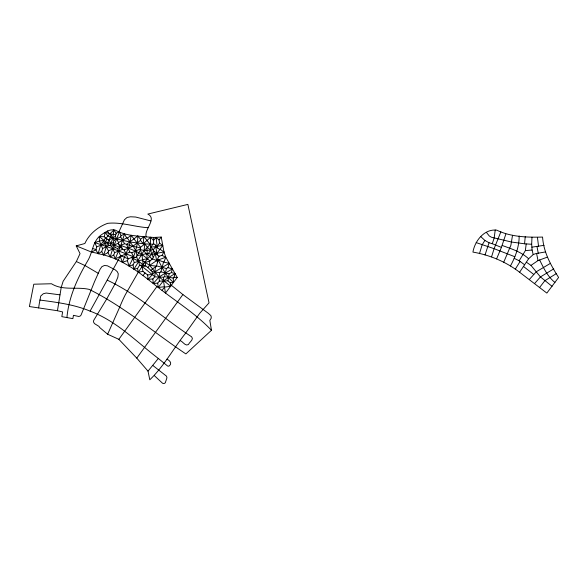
<?xml version="1.0" encoding="UTF-8"?>
<svg xmlns="http://www.w3.org/2000/svg" width="588" height="588" viewBox="0 0 588 588"><rect width="100%" height="100%" fill="white"/><g stroke="black" fill="none" stroke-linecap="round" stroke-linejoin="round"><path stroke-width="0.88" d="M147.853 267.466L152.182 271.612L159.738 272.604L160.884 271.876L169.131 273.81L171.365 272.553L172.387 268.87L167.999 267.658L166.426 268.547L164.5 276.669L163.648 277.242L163.449 280.733L165.478 293.089L177.238 277.455L165.779 257.206L161.979 255.398L159.098 256.199L155.232 253.524L152.461 258.867L149.646 261.307L149.639 265.386L147.853 267.466L145.721 265.908L142.127 266.467L140.37 265.291M109.001 240.022L115.314 236.42L116.167 233.223L119.511 231.804L121.047 235.641L120.628 236.839L114.05 240.301L113.205 242.616L115.336 247.592L117.431 248.467L120.048 247.394L118.284 243.263L118.548 242.557L126.699 237.912L127.486 238.059C130.587 243.741 137.746 250.025 136.754 256.802L135.203 257.419L133.469 256.736L131.712 252.789L129.764 252.031L115.248 258.86L120.819 245.453L124.553 243.719L126.574 244.336L137.82 235.994L140.561 239.331L140.466 240.352L133.108 246.144L124.142 249.907L122.517 249.312L122.047 248.209L110.912 243.704L109.001 240.022L105.899 238.361L104.37 236.758L99.343 236.538L99.423 241.051L94.815 242.594L96.711 246.901L95.888 249.849L91.566 252.09L76.227 245.872L80.041 253.626L76.352 261.535L63.137 281.262L61.218 287.407L57.455 310.721L62.629 311.941L61.821 316.645L72.883 318.645L73.441 315.322L78.726 316.469L80.034 316.146L81.048 315.08L94.492 281.755L100.048 269.319L101.878 266.673L104.407 265.489L107.42 265.798L115.116 269.782L117.321 271.715L118.276 273.78L117.857 277.176L115.145 283.71L106.707 298.998L93.962 319.945A2.903 2.903 0 0 0 93.566 322.099L94.44 323.591L99.056 326.443L99.615 327.45L107.633 334.234L118.842 339.327L136.776 358.129L148.014 371.138L149.793 379.782C163.787 366.397 173.232 348.809 185.249 333.646L199.795 313.198L209.034 302.857L187.873 204.396L147.816 214.069C157.378 218.758 143.964 229.43 146.155 236.876C135.571 235.869 124.796 235.494 115.336 230.129C109.86 228.651 105.068 232.253 100.842 235.215C92.389 241.381 92.786 252.862 87.472 261.204C77.248 278.565 68.811 297.161 66.922 317.513M154.74 276.566L142.127 266.467L142.913 271.369L147.639 274.912L148.073 279.366L152.858 278.955C157.128 275.956 153.262 269.436 156.459 265.835L158.275 259.977L163.567 262.086L169.212 263.27L167.999 267.658M137.202 261.756L138.753 261.462L139.51 265.438L137.563 268.444L133.946 269.157L133.006 264.894L134.277 262.593L137.202 261.756L144.023 250.591L147.478 247.438L144.817 243.954L130.183 242.036L112.808 238.044L107.92 235.994L105.083 232.407L104.37 236.758M157.158 254.898L156.9 253.303L153.733 251.01L153.439 249.628L150.528 247.158L153.586 243.601L153.681 237.442L161.215 237.067L163.986 251.951L165.779 257.206L164.074 261.851M140.466 240.352L143.193 243.792L150.609 237.251C150.396 243.814 149.587 251.12 153.159 256.985M519.608 272.259C505.981 261.748 489.833 255.06 472.928 252.09C474.847 240.808 484.291 228.805 496.698 230.129C510.766 236.964 527.135 237.493 542.57 237.067C543.547 252.054 550.677 265.048 558.6 277.455L546.84 293.089L519.608 272.259L528.612 258.764L533.184 254.582L532.096 250.047L531.677 244.27L531.971 237.251M164.706 287.098L170.696 286.327L170.211 282.755L167.984 280.851L169.131 273.81M116.167 233.223L113.874 229.996L112.808 238.044L110.235 245.71L109.001 245.336L102.643 248.606L101.724 251.59L98.086 253.707L95.888 249.849M495.228 229.996L494.163 238.044L492.274 243.704L501.41 247.394L496.61 258.86M137.82 235.994C137.827 246.659 134.145 256.772 129.051 266.004L133.006 264.894M519.175 235.994C519.189 246.659 515.5 256.772 510.413 266.004M143.193 243.792L143.884 236.626L140.561 239.331M531.677 244.27L524.555 243.792L525.246 236.626M107.633 334.234L119.761 307.017A158.165 158.165 0 0 1 125.237 294.889L138.246 272.259L143.251 264.791L141.921 254.714L140.253 249.011L140.554 247.305L131.161 235.318L127.486 238.059M152.998 244.226L144.817 243.954L144.023 250.591L145.971 253.788L146.86 254.089L148.477 253.399L150.734 250.047L153.439 249.628L155.644 246.651L162.736 245.336L159.554 243.16L159.054 239.919L156.085 237.427L153.608 240.249M514.177 258.33L519.167 260.763L525.378 250.591L526.179 243.954M57.455 310.721L38.646 307.906L39.22 303.967L40.734 296.043L43.291 293.757L46.165 293.037L59.91 294.831M131.161 235.318L129.514 245.292L122.326 262.314L127.368 260.624L128.206 258.852L133.469 256.736L112.734 248.68L94.815 242.594M512.523 235.318L510.876 245.292L503.688 262.314M159.738 272.604L159.069 276.919L159.341 281.137L157.702 283.129L153.248 283.504L152.858 278.955M160.884 271.876L163.567 262.086M91.566 252.09L98.439 253.509M164.5 276.669L173.181 278.014L174.019 277.264L175.048 273.574L171.365 272.553M121.047 235.641L124.48 234.068L120.819 245.453L122.047 248.209M505.842 234.068L501.41 247.394M98.086 253.707L100.724 244.983L105.487 237.971M479.448 253.707L482.087 244.983L484.872 240.419L480.705 236.538M110.235 245.71L111.522 246.144L114.609 252.678L113.734 255.074L110.191 256.853L112.734 248.68L119.511 231.804M491.553 256.853L494.096 248.68L500.873 231.804M101.724 251.59L103.672 254.964L107.964 252.612L108.493 250.922L115.336 247.592M103.672 254.964L108.714 239.904M485.034 254.964L489.047 242.741L484.872 240.419M109.052 240.007L111.066 235.222L110.5 234.009L110.257 233.546L105.083 232.407M119.048 231.591L124.443 219.758L127.052 217.464L130.477 216.774L135.681 217.038L150.815 220.934M119.93 256.985L90.089 311.125C74.139 304.466 56.867 302.342 39.874 300.042M153.733 251.01C151.042 256.155 145.883 259.404 143.251 264.791L139.51 265.438M159.098 256.199L156.673 260.572L149.639 265.386L142.627 260.602M96.711 246.901L104.37 243.763L106.994 239.051M137.269 255.361L140.576 249.672M161.979 255.398L163.986 251.951L160.054 249.275L156.9 253.303L151.822 254.582L148.477 253.399M133.946 269.157L138.753 261.462M515.308 269.157L520.108 261.462M160.054 249.275L162.736 245.336M118.842 339.327L156.952 286.503C139.525 272.494 120.988 257.787 98.372 253.781M136.776 358.129L182.89 294.559L170.454 284.548M143.09 275.596L145.023 272.913M159.554 243.16L157.194 246.394L157.466 247.923L159.583 249.363M159.054 239.919L161.215 237.067M157.702 283.129L158.238 287.495L163.449 280.733L175.048 273.574M156.952 286.503L162.016 290.413L164.625 287.032M539.593 287.495L544.811 280.733L556.41 273.574M148.014 371.138L158.319 358.474L167.668 366.059L168.947 366.17C172.6 363.663 169.91 360.363 166.83 359.195M110.257 233.546L113.874 229.996M105.899 238.361L110.037 233.517M153.248 283.504L159.069 276.919L172.387 268.87M534.61 283.504L540.431 276.919L553.742 268.87M148.073 279.366L154.864 271.81L169.212 263.27M529.435 279.366L536.227 271.81L550.574 263.27M147.485 247.144L150.322 244.27L146.993 240.595M182.89 294.559L208.358 313.331L210.864 315.609L211.276 317.02L211.085 318.498L209.835 320.35L211.459 330.302L185.867 353.917C153.681 332.367 124.068 306.671 89.2 289.384C76.771 286.503 62.923 290.942 51.479 283.747L33.788 284.21L29.4 306.554L38.646 307.906M144.817 243.954L140.554 247.305M150.962 270.304L156.041 266.254M526.473 262.277L531.001 265.386L538.035 260.572L547.134 257.206M113.205 242.616L110.912 243.704L105.472 241.786L99.343 236.538M131.712 252.789L140.253 249.011M111.522 246.144L118.284 243.263M122.517 249.312L114.609 252.678M104.37 243.763L107.685 242.741L109.001 245.336M135.203 257.419L132.814 258.33L131.315 257.654M533.184 254.582L535.675 253.641L545.348 251.951M165.779 257.206L156.673 260.572L152.461 258.867M76.227 245.872L84.856 243.513C89.133 234.031 97.961 226.828 107.641 223.337C121.047 221.845 134.534 226.894 148 227.696M145.971 253.788L137.357 255.633M149.646 261.307L145.111 262.277L145.721 265.908M163.986 251.951L156.9 253.303L155.438 245.086L153.586 243.601M142.913 271.369L138.246 272.259L137.563 268.444M531.89 247.158L544.098 245.336M142.722 259.624L147.25 258.764L150.036 260.888M142.502 259.962L137.805 260.763L132.814 258.33L134.277 262.593M532.096 250.047L525.378 250.591M99.475 240.97L103.51 240.419L104.194 243.675M158.238 287.495L164.221 286.724M150.528 247.158L155.644 246.651L157.466 247.923M159.341 281.137L167.984 280.851M147.639 274.912L152.424 274.478L152.182 271.612M170.211 282.755L173.585 282.461L173.181 278.014M154.732 276.838L163.648 277.242M174.019 277.264L177.238 277.455M153.681 237.442L146.155 236.876M156.063 266.092L149.639 265.386L159.069 276.919L170.696 286.327M524.555 243.792L511.545 242.036L491.561 237.28L489.282 235.994L486.445 232.407M110.5 234.009L115.799 234.73M133.263 246.394L140.495 247.813M166.426 268.547L156.459 265.835M489.047 242.741L492.274 243.704M140.525 249.525L144.023 250.591L150.734 250.047L147.478 247.438M92.926 248.592L95.991 249.562M132.734 246.343L126.574 244.336L129.764 252.031M502.181 245.453C511.464 248.886 521.218 251.818 528.612 258.764M118.938 244.74C128.787 248.533 139.356 251.333 147.25 258.764L146.86 254.089M121.304 255.898L128.206 258.852M514.831 256.736L494.096 248.68L476.177 242.594M90.089 311.125C116.549 321.004 136.335 341.599 158.319 358.474M107.288 280.175C138.033 294.551 163.295 318.321 191.6 336.792C194.319 339.43 189.204 342.26 188.417 344.575C185.293 346.523 182.853 341.459 180.237 340.621M76.352 261.535L85.164 265.636L98.181 273.273M144.979 266.004L137.805 260.763L136.754 256.802M519.167 260.763L524.614 264.791M155.438 245.086L157.194 246.394L156.085 237.427M152.711 365.361L166.566 376.21L166.941 377.797L165.309 382.773L164.052 383.582L162.604 383.295L154.453 375.725M552.058 286.327L540.431 276.919L531.001 265.386M162.016 290.413C178.818 303.32 196.833 314.823 211.459 330.302M523.489 266.467L533.786 274.478M554.947 282.461C547.685 276.705 543.672 268.091 539.637 259.977M173.585 282.461C166.323 276.705 162.31 268.091 158.275 259.977M152.049 259.168L147.279 253.906L146.853 248.092M150.609 237.251L153.453 240.404M147.007 240.433L143.884 236.626M126.699 237.912L124.48 234.068M111.066 235.222L114.05 240.301M120.628 236.839L124.553 243.719M118.548 242.557L115.314 236.42M102.643 248.606L99.423 241.051M108.493 250.922L104.892 243.954M107.964 252.612L110.191 256.853M157.444 262.064L156.673 260.572L155.232 253.524M128.044 258.463L124.142 249.907M120.731 256.14L117.431 248.467M107.575 230.922L108.508 233.039M113.734 255.074L115.248 258.86M120.444 256.802L122.326 262.314M127.368 260.624L129.051 266.004M153.681 251.091L154.321 253.641M536.587 253.524L538.035 260.572M537.006 246.651L538.263 253.303M537.447 237.427L538.557 246.394"/></g></svg>
